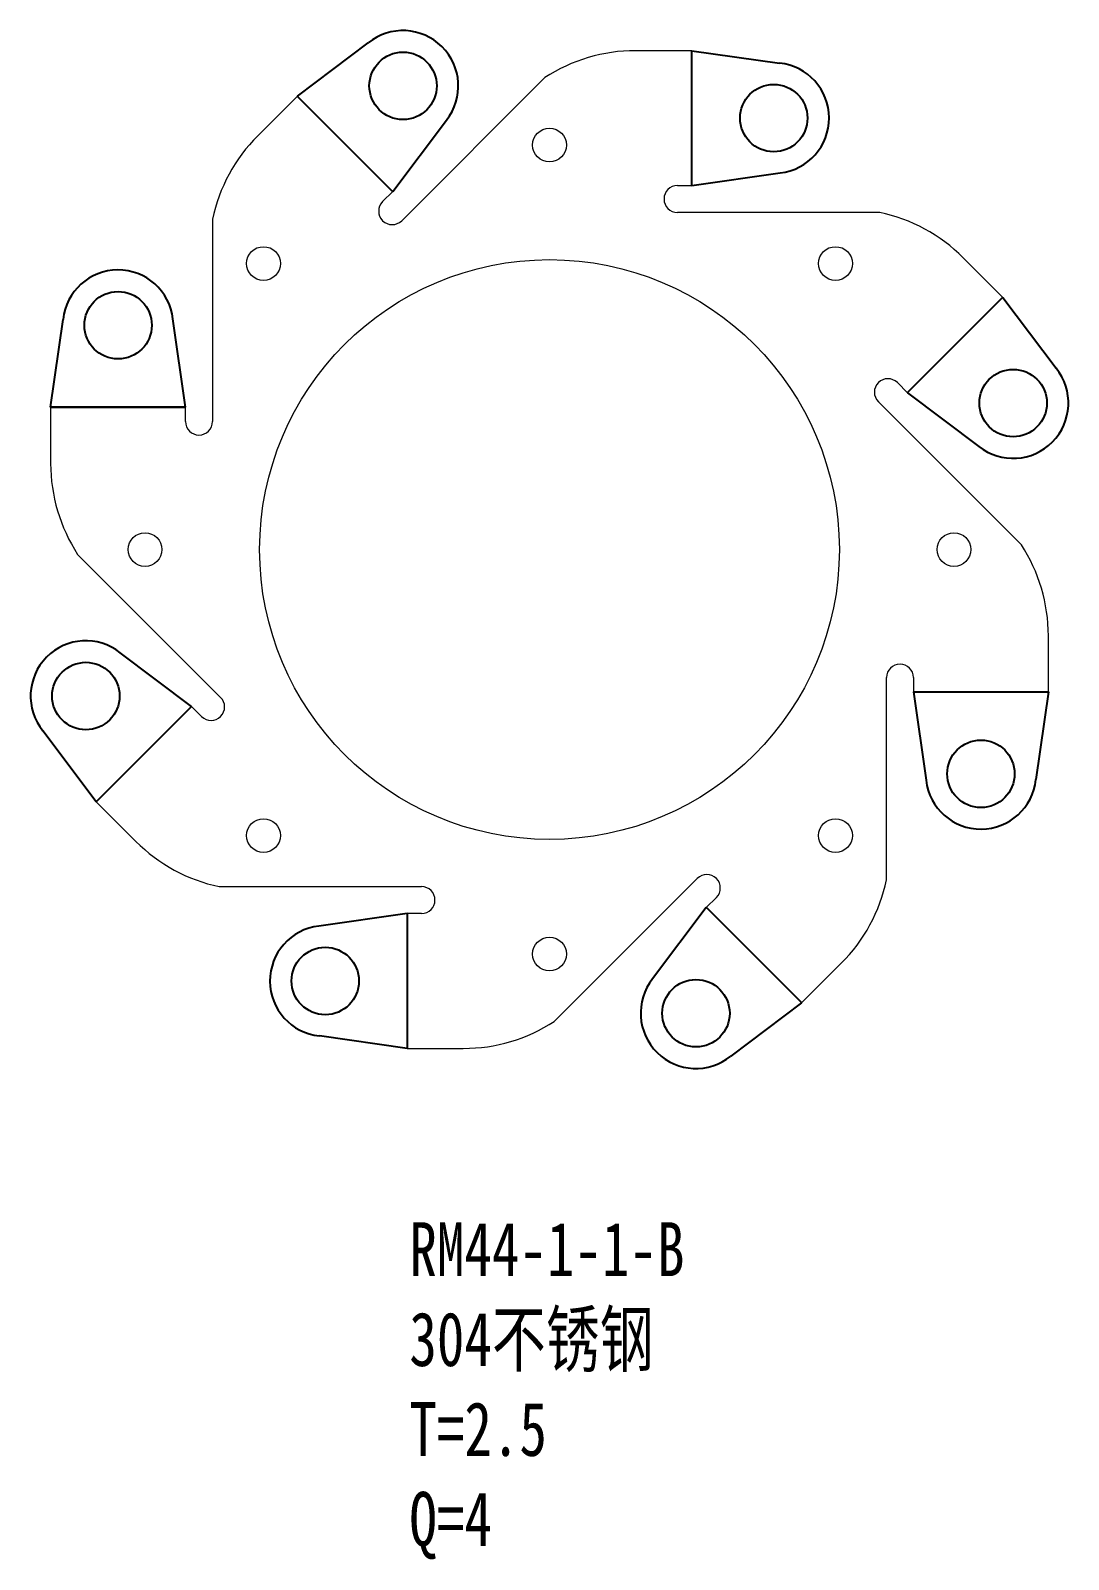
# Model space of a CAD drawing. Header units: millimetres. Extents: x 33 to 1129, y -1950 to 193.
# Drawn here: x 825.3 to 902.3, y -1950.4 to -1837 of the extents above; entities that cross this region are included whole.
import ezdxf

# ---------------------------------------------------------------- set-up
doc = ezdxf.new("R2010")
doc.units = ezdxf.units.MM

msp = doc.modelspace()

# ---------------------------------------------------------------- linework, layer by layer
for p, q in [((845.09514, -1841.86715), (850.34993, -1837.91661)), ((874.34876, -1838.49165), (880.85792, -1839.4139)), ((852.16621, -1848.93822), (856.14539, -1843.64769)), ((874.34876, -1848.49165), (880.90345, -1847.56439)), ((897.42104, -1856.79025), (901.37158, -1862.04504)), ((826.79654, -1864.93943), (827.71878, -1858.43028)), ((836.79654, -1864.93943), (835.86928, -1858.38475)), ((890.34997, -1863.86132), (895.64051, -1867.84051)), ((836.79654, -1864.93943), (826.79654, -1864.93943)), ((837.24311, -1887.12199), (831.95257, -1883.1428)), ((890.79654, -1886.04388), (891.7238, -1892.59856)), ((900.79654, -1886.04388), (899.8743, -1892.55303)), ((830.17204, -1894.19306), (826.2215, -1888.93827)), ((853.24432, -1902.49165), (846.68963, -1903.41891)), ((875.42687, -1902.04509), (871.44769, -1907.33562)), ((882.49794, -1909.11615), (877.24315, -1913.0667)), ((853.24432, -1912.49165), (846.73516, -1911.56941))]:
    msp.add_line(p, q)
at = {"color": 7, "linetype": 'Continuous', "lineweight": 15}
for p, q in [((874.34876, -1838.49165), (870.18941, -1838.49165)), ((863.43938, -1840.49348), (852.83278, -1851.10008)), ((845.09514, -1841.86715), (842.15403, -1844.80826)), ((851.41856, -1849.68586), (852.16621, -1848.93822)), ((873.29144, -1848.49165), (874.34876, -1848.49165)), ((888.29144, -1850.49165), (873.29144, -1850.49165)), ((838.79654, -1850.99676), (838.79654, -1865.99676)), ((897.42104, -1856.79025), (894.47993, -1853.84914)), ((889.60233, -1863.11368), (890.34997, -1863.86132)), ((826.79654, -1864.93943), (826.79654, -1869.09879)), ((836.79654, -1865.99676), (836.79654, -1864.93943)), ((898.79472, -1875.13449), (888.18812, -1864.52789)), ((828.79836, -1875.84882), (839.40496, -1886.45542)), ((900.79654, -1886.04388), (900.79654, -1881.88452)), ((888.79654, -1899.98655), (888.79654, -1884.98655)), ((890.79654, -1884.98655), (890.79654, -1886.04388)), ((837.99075, -1887.86963), (837.24311, -1887.12199)), ((830.17204, -1894.19306), (833.11315, -1897.13416)), ((864.1537, -1910.48983), (874.7603, -1899.88323)), ((839.30164, -1900.49165), (854.30164, -1900.49165)), ((876.17452, -1901.29744), (875.42687, -1902.04509)), ((854.30164, -1902.49165), (853.24432, -1902.49165)), ((882.49794, -1909.11615), (885.43905, -1906.17504)), ((853.24432, -1912.49165), (857.40367, -1912.49165))]:
    msp.add_line(p, q, dxfattribs=at)
at = {"color": 6}
for p, q in [((874.34144, -1848.49165), (874.34144, -1838.49165)), ((852.16103, -1848.9434), (845.08996, -1841.87233)), ((890.34479, -1863.85614), (897.41586, -1856.78507)), ((836.79654, -1864.94676), (826.79654, -1864.94676)), ((890.79654, -1886.03655), (900.79654, -1886.03655)), ((837.24829, -1887.12717), (830.17722, -1894.19824)), ((853.25164, -1902.49165), (853.25164, -1912.49165)), ((875.43205, -1902.03991), (882.50312, -1909.11097))]:
    msp.add_line(p, q, dxfattribs=at)
for centre in [(852.93177, -1841.10159), (880.43144, -1843.49165), (831.79654, -1858.85676), (898.18661, -1864.62689), (829.40647, -1886.35642), (895.79654, -1892.12655), (847.16164, -1907.49165), (874.66131, -1909.88172)]:
    msp.add_circle(centre, 2.5)
at = {"color": 7, "linetype": 'Continuous', "lineweight": 15}
for centre, radius in [((863.79654, -1845.49165), 1.25), ((842.58334, -1854.27845), 1.25), ((885.00974, -1854.27845), 1.25), ((863.79654, -1875.49165), 21.5), ((833.79654, -1875.49165), 1.25), ((893.79654, -1875.49165), 1.25), ((842.58334, -1896.70486), 1.25), ((885.00974, -1896.70486), 1.25), ((863.79654, -1905.49165), 1.25)]:
    msp.add_circle(centre, radius, dxfattribs=at)
for centre, start, end in [((852.93177, -1841.10159), 321.6107917, 129.0293158), ((880.43144, -1843.49165), 276.6107917, 84.0293158), ((831.79654, -1858.85676), 6.6107917, 174.0293158), ((898.18661, -1864.62689), 231.6107917, 39.0293158), ((829.40647, -1886.35642), 51.6107917, 219.0293158), ((895.79654, -1892.12655), 186.6107917, 354.0293158), ((847.16164, -1907.49165), 96.6107917, 264.0293158), ((874.66131, -1909.88172), 141.6107917, 309.0293158)]:
    msp.add_arc(centre, 4.1, start, end)
for centre, radius, start, end in [((870.18941, -1850.87292), 12.38127, 90, 123.0370252), ((850.90891, -1853.56314), 12.38127, 135, 168.0370252), ((873.29144, -1849.49165), 1, 90, 270), ((852.12567, -1850.39297), 1, 135, 315), ((885.72505, -1862.60402), 12.38127, 45, 78.0370252), ((888.89522, -1863.82078), 1, 45, 225), ((837.79654, -1865.99676), 1, 180, 0), ((839.17781, -1869.09879), 12.38127, 180, 213.0370252), ((888.41527, -1881.88452), 12.38127, 0, 33.0370252), ((889.79654, -1884.98655), 1, 0, 180), ((838.69786, -1887.16252), 1, 225, 45), ((841.86803, -1888.37929), 12.38127, 225, 258.0370252), ((875.46741, -1900.59034), 1, 315, 135), ((876.68417, -1897.42017), 12.38127, 315, 348.0370252), ((854.30164, -1901.49165), 1, 270, 90), ((857.40367, -1900.11039), 12.38127, 270, 303.0370252)]:
    msp.add_arc(centre, radius, start, end, dxfattribs=at)

# ---------------------------------------------------------------- texts
at = {"insert": (853.40164, -1925.38085), "char_height": 4, "attachment_point": 1}
msp.add_mtext_dynamic_manual_height_columns('{\\fHYSWLongFangSong|b0|i0|c134|p2;RM44-1-1-B\\P304不锈钢\\PT=2.5\\PQ=4}', width=235.0609184, gutter_width=1.2005, heights=[0], dxfattribs=at)

doc.saveas('drawing.dxf')
